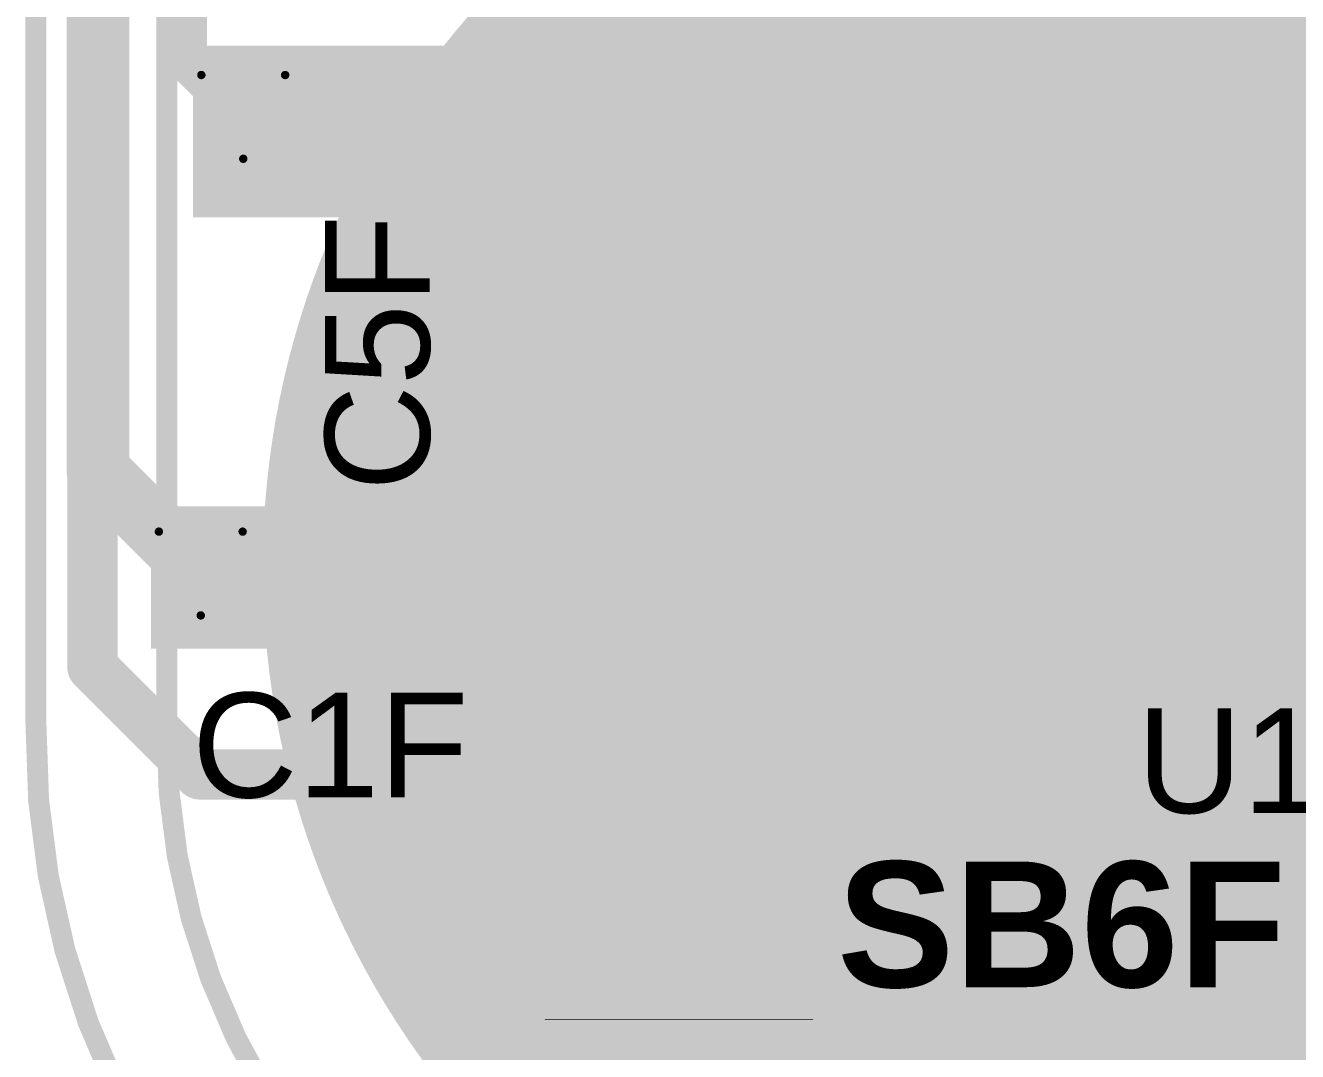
# Model space of a CAD drawing. Header units: inches. Extents: x -4.2 to 12.6, y -6.1 to 3.
# Drawn here: x 2.6662 to 2.9699, y -5.362 to -5.1169 of the extents above; entities that cross this region are included whole.
import ezdxf

# ---------------------------------------------------------------- set-up
doc = ezdxf.new("R2010")
doc.units = ezdxf.units.IN
doc.header["$MEASUREMENT"] = 0
for name, color, linetype in [('Board Outline', 216, 'Continuous'), ('Bottom Layer', 5, 'Continuous'), ('Bottom Overlay', 54, 'Continuous'), ('Bottom Paste', 16, 'Continuous'), ('Drill Drawing', 1, 'Continuous'), ('Flex_Ribbon Bottom Coverlay', 6, 'Continuous'), ('Flex_Ribbon Top Overlay', 2, 'Continuous'), ('Top Layer', 1, 'Continuous'), ('Top Paste', 8, 'Continuous'), ('Top Solder', 216, 'Continuous'), ('Via Holes', 16, 'Continuous')]:
    doc.layers.add(name, color=color, linetype=linetype)
doc.styles.add('Arial', font='', dxfattribs={"height": 0.2})
doc.styles.add('Arial_Bold', font='', dxfattribs={"height": 0.2})
doc.styles.get('Arial').set_extended_font_data('Arial')
doc.styles.get('Arial_Bold').set_extended_font_data('Arial', bold=True)

# ---------------------------------------------------------------- blocks, each defined once
blk = doc.blocks.new('SOIC_8_44')
at = {"layer": 'Flex_Ribbon Top Overlay'}
blk.add_hatch(color=2, dxfattribs=at).paths.add_polyline_path([(-0.072, 0.062), (-0.059, 0.062), (-0.059, 0.088), (-0.072, 0.088)])
at = {"layer": 'Top Layer'}
for points in [[(-0.07579, 0.08681), (-0.07579, 0.06319), (-0.13681, 0.06319), (-0.13681, 0.08681)], [(0.13681, 0.08681), (0.13681, 0.06319), (0.07579, 0.06319), (0.07579, 0.08681)], [(-0.07579, 0.03681), (-0.07579, 0.01319), (-0.13681, 0.01319), (-0.13681, 0.03681)], [(0.13681, 0.03681), (0.13681, 0.01319), (0.07579, 0.01319), (0.07579, 0.03681)], [(-0.07579, -0.01319), (-0.07579, -0.03681), (-0.13681, -0.03681), (-0.13681, -0.01319)], [(0.13681, -0.01319), (0.13681, -0.03681), (0.07579, -0.03681), (0.07579, -0.01319)], [(-0.07579, -0.06319), (-0.07579, -0.08681), (-0.13681, -0.08681), (-0.13681, -0.06319)], [(0.13681, -0.06319), (0.13681, -0.08681), (0.07579, -0.08681), (0.07579, -0.06319)]]:
    blk.add_hatch(color=1, dxfattribs=at).paths.add_polyline_path(points)
at = {"layer": 'Top Paste'}
for points in [[(-0.07579, 0.08681), (-0.07579, 0.06319), (-0.13681, 0.06319), (-0.13681, 0.08681)], [(0.13681, 0.08681), (0.13681, 0.06319), (0.07579, 0.06319), (0.07579, 0.08681)], [(-0.07579, 0.03681), (-0.07579, 0.01319), (-0.13681, 0.01319), (-0.13681, 0.03681)], [(0.13681, 0.03681), (0.13681, 0.01319), (0.07579, 0.01319), (0.07579, 0.03681)], [(-0.07579, -0.01319), (-0.07579, -0.03681), (-0.13681, -0.03681), (-0.13681, -0.01319)], [(0.13681, -0.01319), (0.13681, -0.03681), (0.07579, -0.03681), (0.07579, -0.01319)], [(-0.07579, -0.06319), (-0.07579, -0.08681), (-0.13681, -0.08681), (-0.13681, -0.06319)], [(0.13681, -0.06319), (0.13681, -0.08681), (0.07579, -0.08681), (0.07579, -0.06319)]]:
    blk.add_hatch(color=8, dxfattribs=at).paths.add_polyline_path(points)
at = {"layer": 'Top Solder'}
for points in [[(-0.07179, 0.09081), (-0.07179, 0.05919), (-0.14081, 0.05919), (-0.14081, 0.09081)], [(-0.07179, 0.09081), (-0.07179, 0.05919), (-0.14081, 0.05919), (-0.14081, 0.09081)], [(0.14081, 0.09081), (0.14081, 0.05919), (0.07179, 0.05919), (0.07179, 0.09081)], [(0.14081, 0.09081), (0.14081, 0.05919), (0.07179, 0.05919), (0.07179, 0.09081)], [(-0.07179, 0.04081), (-0.07179, 0.00919), (-0.14081, 0.00919), (-0.14081, 0.04081)], [(-0.07179, 0.04081), (-0.07179, 0.00919), (-0.14081, 0.00919), (-0.14081, 0.04081)], [(0.14081, 0.04081), (0.14081, 0.00919), (0.07179, 0.00919), (0.07179, 0.04081)], [(0.14081, 0.04081), (0.14081, 0.00919), (0.07179, 0.00919), (0.07179, 0.04081)], [(-0.07179, -0.00919), (-0.07179, -0.04081), (-0.14081, -0.04081), (-0.14081, -0.00919)], [(-0.07179, -0.00919), (-0.07179, -0.04081), (-0.14081, -0.04081), (-0.14081, -0.00919)], [(0.14081, -0.00919), (0.14081, -0.04081), (0.07179, -0.04081), (0.07179, -0.00919)], [(0.14081, -0.00919), (0.14081, -0.04081), (0.07179, -0.04081), (0.07179, -0.00919)], [(-0.07179, -0.05919), (-0.07179, -0.09081), (-0.14081, -0.09081), (-0.14081, -0.05919)], [(-0.07179, -0.05919), (-0.07179, -0.09081), (-0.14081, -0.09081), (-0.14081, -0.05919)], [(0.14081, -0.05919), (0.14081, -0.09081), (0.07179, -0.09081), (0.07179, -0.05919)], [(0.14081, -0.05919), (0.14081, -0.09081), (0.07179, -0.09081), (0.07179, -0.05919)]]:
    blk.add_hatch(color=216, dxfattribs=at).paths.add_polyline_path(points)
at = {"layer": 'Flex_Ribbon Top Overlay'}
for points in [[(-0.07837, 0.098, 0.005, 0.005, 0), (-0.07837, 0.091, 0.005, 0.005, 0)], [(0.07837, 0.098, 0.005, 0.005, 0), (-0.07837, 0.098, 0.005, 0.005, 0)], [(0.07837, 0.098, 0.005, 0.005, 0), (0.07837, 0.091, 0.005, 0.005, 0)], [(-0.143, 0.075, 0.005, 0.005, 0), (-0.148, 0.08, 0.005, 0.005, 0)], [(-0.148, 0.08, 0.005, 0.005, 0), (-0.148, 0.07, 0.005, 0.005, 0)], [(-0.143, 0.075, 0.005, 0.005, 0), (-0.148, 0.07, 0.005, 0.005, 0)], [(-0.07837, -0.091, 0.005, 0.005, 0), (-0.07837, -0.098, 0.005, 0.005, 0)], [(0.07837, -0.091, 0.005, 0.005, 0), (0.07837, -0.098, 0.005, 0.005, 0)], [(0.07837, -0.098, 0.005, 0.005, 0), (-0.07837, -0.098, 0.005, 0.005, 0)]]:
    blk.add_lwpolyline(points, format="xyseb", dxfattribs=at)
for points in [[(-0.07962, 0.098, 0.0025, 0.0025, 1), (-0.07712, 0.098, 0.0025, 0.0025, 1)], [(-0.07962, 0.098, 0.0025, 0.0025, 1), (-0.07712, 0.098, 0.0025, 0.0025, 1)], [(0.07712, 0.098, 0.0025, 0.0025, 1), (0.07962, 0.098, 0.0025, 0.0025, 1)], [(0.07712, 0.098, 0.0025, 0.0025, 1), (0.07962, 0.098, 0.0025, 0.0025, 1)], [(-0.07962, 0.091, 0.0025, 0.0025, 1), (-0.07712, 0.091, 0.0025, 0.0025, 1)], [(0.07712, 0.091, 0.0025, 0.0025, 1), (0.07962, 0.091, 0.0025, 0.0025, 1)], [(-0.14925, 0.08, 0.0025, 0.0025, 1), (-0.14675, 0.08, 0.0025, 0.0025, 1)], [(-0.14925, 0.08, 0.0025, 0.0025, 1), (-0.14675, 0.08, 0.0025, 0.0025, 1)], [(-0.14425, 0.075, 0.0025, 0.0025, 1), (-0.14175, 0.075, 0.0025, 0.0025, 1)], [(-0.14425, 0.075, 0.0025, 0.0025, 1), (-0.14175, 0.075, 0.0025, 0.0025, 1)], [(-0.14925, 0.07, 0.0025, 0.0025, 1), (-0.14675, 0.07, 0.0025, 0.0025, 1)], [(-0.14925, 0.07, 0.0025, 0.0025, 1), (-0.14675, 0.07, 0.0025, 0.0025, 1)], [(-0.07962, -0.091, 0.0025, 0.0025, 1), (-0.07712, -0.091, 0.0025, 0.0025, 1)], [(0.07712, -0.091, 0.0025, 0.0025, 1), (0.07962, -0.091, 0.0025, 0.0025, 1)], [(-0.07962, -0.098, 0.0025, 0.0025, 1), (-0.07712, -0.098, 0.0025, 0.0025, 1)], [(-0.07962, -0.098, 0.0025, 0.0025, 1), (-0.07712, -0.098, 0.0025, 0.0025, 1)], [(0.07712, -0.098, 0.0025, 0.0025, 1), (0.07962, -0.098, 0.0025, 0.0025, 1)], [(0.07712, -0.098, 0.0025, 0.0025, 1), (0.07962, -0.098, 0.0025, 0.0025, 1)]]:
    blk.add_lwpolyline(points, format="xyseb", close=True, dxfattribs=at)
blk = doc.blocks.new('S______B______0402_65')
at = {"layer": 'Top Layer'}
for points in [[(-0.0275, -0.0125), (-0.0275, 0.0125), (-0.0095, 0.0125), (-0.0095, -0.0125)], [(0.0095, -0.0125), (0.0095, 0.0125), (0.0275, 0.0125), (0.0275, -0.0125)]]:
    blk.add_hatch(color=1, dxfattribs=at).paths.add_polyline_path(points)
at = {"layer": 'Top Paste'}
for points in [[(-0.0275, -0.0125), (-0.0275, 0.0125), (-0.0095, 0.0125), (-0.0095, -0.0125)], [(0.0095, -0.0125), (0.0095, 0.0125), (0.0275, 0.0125), (0.0275, -0.0125)]]:
    blk.add_hatch(color=8, dxfattribs=at).paths.add_polyline_path(points)
at = {"layer": 'Top Solder'}
for points in [[(-0.02967, -0.01467), (-0.02967, 0.01467), (-0.00733, 0.01467), (-0.00733, -0.01467)], [(-0.02967, -0.01467), (-0.02967, 0.01467), (-0.00733, 0.01467), (-0.00733, -0.01467)], [(0.00733, -0.01467), (0.00733, 0.01467), (0.02967, 0.01467), (0.02967, -0.01467)], [(0.00733, -0.01467), (0.00733, 0.01467), (0.02967, 0.01467), (0.02967, -0.01467)]]:
    blk.add_hatch(color=216, dxfattribs=at).paths.add_polyline_path(points)
at = {"layer": 'Flex_Ribbon Top Overlay'}
for points in [[(-0.031, -0.016, 0.005, 0.005, 0), (-0.031, 0.016, 0.005, 0.005, 0)], [(-0.031, 0.016, 0.005, 0.005, 0), (0.031, 0.016, 0.005, 0.005, 0)], [(0.031, -0.016, 0.005, 0.005, 0), (0.031, 0.016, 0.005, 0.005, 0)], [(-0.031, -0.016, 0.005, 0.005, 0), (0.031, -0.016, 0.005, 0.005, 0)], [(-0.032, -0.017, 0.000127, 0.000127, 0), (0.032, -0.017, 0.000127, 0.000127, 0)]]:
    blk.add_lwpolyline(points, format="xyseb", dxfattribs=at)
for points in [[(-0.03225, 0.016, 0.0025, 0.0025, 1), (-0.02975, 0.016, 0.0025, 0.0025, 1)], [(-0.03225, 0.016, 0.0025, 0.0025, 1), (-0.02975, 0.016, 0.0025, 0.0025, 1)], [(0.02975, 0.016, 0.0025, 0.0025, 1), (0.03225, 0.016, 0.0025, 0.0025, 1)], [(0.02975, 0.016, 0.0025, 0.0025, 1), (0.03225, 0.016, 0.0025, 0.0025, 1)], [(-0.03225, -0.016, 0.0025, 0.0025, 1), (-0.02975, -0.016, 0.0025, 0.0025, 1)], [(-0.03225, -0.016, 0.0025, 0.0025, 1), (-0.02975, -0.016, 0.0025, 0.0025, 1)], [(0.02975, -0.016, 0.0025, 0.0025, 1), (0.03225, -0.016, 0.0025, 0.0025, 1)], [(0.02975, -0.016, 0.0025, 0.0025, 1), (0.03225, -0.016, 0.0025, 0.0025, 1)], [(-0.03203, -0.017, 0.0000635, 0.0000635, 1), (-0.03197, -0.017, 0.0000635, 0.0000635, 1)], [(0.03197, -0.017, 0.0000635, 0.0000635, 1), (0.03203, -0.017, 0.0000635, 0.0000635, 1)]]:
    blk.add_lwpolyline(points, format="xyseb", close=True, dxfattribs=at)
blk = doc.blocks.new('_EMG________B_198')
at = {"layer": 'Bottom Layer'}
h = blk.add_hatch(color=5, dxfattribs=at)
edge = h.paths.add_edge_path()
edge.add_arc((0, -0.3932), 0.19685, 0, 360)
at = {"layer": 'Bottom Paste'}
h = blk.add_hatch(color=16, dxfattribs=at)
edge = h.paths.add_edge_path()
edge.add_arc((0, -0.3932), 0.19685, 0, 360)
at = {"layer": 'Flex_Ribbon Bottom Coverlay'}
h = blk.add_hatch(color=6, dxfattribs=at)
edge = h.paths.add_edge_path()
edge.add_arc((0, -0.3932), 0.20085, 0, 360)
h = blk.add_hatch(color=6, dxfattribs=at)
edge = h.paths.add_edge_path()
edge.add_arc((0, -0.3932), 0.20085, 0, 360)
at = {"layer": 'Bottom Overlay'}
for points in [[(-0.22375, -0.43172, 0.005, 0.005, 0), (-0.22375, 0.43172, 0.005, 0.005, 0)], [(-0.06026, -0.59892, 0.005, 0.005, -0.414214), (-0.22375, -0.43172, 0.005, 0.005, 0)]]:
    blk.add_lwpolyline(points, format="xyseb", dxfattribs=at)
blk.add_lwpolyline([(-0.225, -0.43172, 0.0025, 0.0025, 1), (-0.2225, -0.43172, 0.0025, 0.0025, 1)], format="xyseb", close=True, dxfattribs=at)
blk.add_lwpolyline([(-0.225, -0.43172, 0.0025, 0.0025, 1), (-0.2225, -0.43172, 0.0025, 0.0025, 1)], format="xyseb", close=True, dxfattribs=at)
blk = doc.blocks.new('C___0402_233')
at = {"layer": 'Top Layer'}
for points in [[(-0.0275, -0.0125), (-0.0275, 0.0125), (-0.0095, 0.0125), (-0.0095, -0.0125)], [(0.0095, -0.0125), (0.0095, 0.0125), (0.0275, 0.0125), (0.0275, -0.0125)]]:
    blk.add_hatch(color=1, dxfattribs=at).paths.add_polyline_path(points)
at = {"layer": 'Top Paste'}
for points in [[(-0.0275, -0.0125), (-0.0275, 0.0125), (-0.0095, 0.0125), (-0.0095, -0.0125)], [(0.0095, -0.0125), (0.0095, 0.0125), (0.0275, 0.0125), (0.0275, -0.0125)]]:
    blk.add_hatch(color=8, dxfattribs=at).paths.add_polyline_path(points)
at = {"layer": 'Top Solder'}
for points in [[(-0.02986, -0.01486), (-0.02986, 0.01486), (-0.00714, 0.01486), (-0.00714, -0.01486)], [(-0.02986, -0.01486), (-0.02986, 0.01486), (-0.00714, 0.01486), (-0.00714, -0.01486)], [(0.00714, -0.01486), (0.00714, 0.01486), (0.02986, 0.01486), (0.02986, -0.01486)], [(0.00714, -0.01486), (0.00714, 0.01486), (0.02986, 0.01486), (0.02986, -0.01486)]]:
    blk.add_hatch(color=216, dxfattribs=at).paths.add_polyline_path(points)
at = {"layer": 'Flex_Ribbon Top Overlay'}
for points in [[(-0.011, 0.016, 0.005, 0.005, 0), (-0.031, 0.016, 0.005, 0.005, 0)], [(-0.031, -0.016, 0.005, 0.005, 0), (-0.031, 0.016, 0.005, 0.005, 0)], [(0.031, 0.016, 0.005, 0.005, 0), (0.011, 0.016, 0.005, 0.005, 0)], [(0.031, -0.016, 0.005, 0.005, 0), (0.031, 0.016, 0.005, 0.005, 0)], [(-0.011, -0.016, 0.005, 0.005, 0), (-0.031, -0.016, 0.005, 0.005, 0)], [(0.031, -0.016, 0.005, 0.005, 0), (0.011, -0.016, 0.005, 0.005, 0)]]:
    blk.add_lwpolyline(points, format="xyseb", dxfattribs=at)
for points in [[(-0.03225, 0.016, 0.0025, 0.0025, 1), (-0.02975, 0.016, 0.0025, 0.0025, 1)], [(-0.03225, 0.016, 0.0025, 0.0025, 1), (-0.02975, 0.016, 0.0025, 0.0025, 1)], [(-0.01225, 0.016, 0.0025, 0.0025, 1), (-0.00975, 0.016, 0.0025, 0.0025, 1)], [(0.00975, 0.016, 0.0025, 0.0025, 1), (0.01225, 0.016, 0.0025, 0.0025, 1)], [(0.02975, 0.016, 0.0025, 0.0025, 1), (0.03225, 0.016, 0.0025, 0.0025, 1)], [(0.02975, 0.016, 0.0025, 0.0025, 1), (0.03225, 0.016, 0.0025, 0.0025, 1)], [(-0.03225, -0.016, 0.0025, 0.0025, 1), (-0.02975, -0.016, 0.0025, 0.0025, 1)], [(-0.03225, -0.016, 0.0025, 0.0025, 1), (-0.02975, -0.016, 0.0025, 0.0025, 1)], [(-0.01225, -0.016, 0.0025, 0.0025, 1), (-0.00975, -0.016, 0.0025, 0.0025, 1)], [(0.00975, -0.016, 0.0025, 0.0025, 1), (0.01225, -0.016, 0.0025, 0.0025, 1)], [(0.02975, -0.016, 0.0025, 0.0025, 1), (0.03225, -0.016, 0.0025, 0.0025, 1)], [(0.02975, -0.016, 0.0025, 0.0025, 1), (0.03225, -0.016, 0.0025, 0.0025, 1)]]:
    blk.add_lwpolyline(points, format="xyseb", close=True, dxfattribs=at)
blk = doc.blocks.new('C___0402_261')
at = {"layer": 'Top Layer'}
for points in [[(-0.0275, -0.0125), (-0.0275, 0.0125), (-0.0095, 0.0125), (-0.0095, -0.0125)], [(0.0095, -0.0125), (0.0095, 0.0125), (0.0275, 0.0125), (0.0275, -0.0125)]]:
    blk.add_hatch(color=1, dxfattribs=at).paths.add_polyline_path(points)
at = {"layer": 'Top Paste'}
for points in [[(-0.0275, -0.0125), (-0.0275, 0.0125), (-0.0095, 0.0125), (-0.0095, -0.0125)], [(0.0095, -0.0125), (0.0095, 0.0125), (0.0275, 0.0125), (0.0275, -0.0125)]]:
    blk.add_hatch(color=8, dxfattribs=at).paths.add_polyline_path(points)
at = {"layer": 'Top Solder'}
for points in [[(-0.02986, -0.01486), (-0.02986, 0.01486), (-0.00714, 0.01486), (-0.00714, -0.01486)], [(-0.02986, -0.01486), (-0.02986, 0.01486), (-0.00714, 0.01486), (-0.00714, -0.01486)], [(0.00714, -0.01486), (0.00714, 0.01486), (0.02986, 0.01486), (0.02986, -0.01486)], [(0.00714, -0.01486), (0.00714, 0.01486), (0.02986, 0.01486), (0.02986, -0.01486)]]:
    blk.add_hatch(color=216, dxfattribs=at).paths.add_polyline_path(points)
at = {"layer": 'Flex_Ribbon Top Overlay'}
for points in [[(-0.011, 0.016, 0.005, 0.005, 0), (-0.031, 0.016, 0.005, 0.005, 0)], [(-0.031, 0.016, 0.005, 0.005, 0), (-0.031, -0.016, 0.005, 0.005, 0)], [(0.031, 0.016, 0.005, 0.005, 0), (0.011, 0.016, 0.005, 0.005, 0)], [(0.031, 0.016, 0.005, 0.005, 0), (0.031, -0.016, 0.005, 0.005, 0)], [(-0.011, -0.016, 0.005, 0.005, 0), (-0.031, -0.016, 0.005, 0.005, 0)], [(0.031, -0.016, 0.005, 0.005, 0), (0.011, -0.016, 0.005, 0.005, 0)]]:
    blk.add_lwpolyline(points, format="xyseb", dxfattribs=at)
for points in [[(-0.03225, 0.016, 0.0025, 0.0025, 1), (-0.02975, 0.016, 0.0025, 0.0025, 1)], [(-0.03225, 0.016, 0.0025, 0.0025, 1), (-0.02975, 0.016, 0.0025, 0.0025, 1)], [(-0.01225, 0.016, 0.0025, 0.0025, 1), (-0.00975, 0.016, 0.0025, 0.0025, 1)], [(0.00975, 0.016, 0.0025, 0.0025, 1), (0.01225, 0.016, 0.0025, 0.0025, 1)], [(0.02975, 0.016, 0.0025, 0.0025, 1), (0.03225, 0.016, 0.0025, 0.0025, 1)], [(0.02975, 0.016, 0.0025, 0.0025, 1), (0.03225, 0.016, 0.0025, 0.0025, 1)], [(-0.03225, -0.016, 0.0025, 0.0025, 1), (-0.02975, -0.016, 0.0025, 0.0025, 1)], [(-0.03225, -0.016, 0.0025, 0.0025, 1), (-0.02975, -0.016, 0.0025, 0.0025, 1)], [(-0.01225, -0.016, 0.0025, 0.0025, 1), (-0.00975, -0.016, 0.0025, 0.0025, 1)], [(0.00975, -0.016, 0.0025, 0.0025, 1), (0.01225, -0.016, 0.0025, 0.0025, 1)], [(0.02975, -0.016, 0.0025, 0.0025, 1), (0.03225, -0.016, 0.0025, 0.0025, 1)], [(0.02975, -0.016, 0.0025, 0.0025, 1), (0.03225, -0.016, 0.0025, 0.0025, 1)]]:
    blk.add_lwpolyline(points, format="xyseb", close=True, dxfattribs=at)

msp = doc.modelspace()

# ---------------------------------------------------------------- hatches: boundary and pattern name
at = {"layer": 'Bottom Layer'}
h = msp.add_hatch(color=5, dxfattribs=at)
edge = h.paths.add_edge_path()
edge.add_arc((2.71823, -5.13879), 0.01181, 0, 360)
h = msp.add_hatch(color=5, dxfattribs=at)
edge = h.paths.add_edge_path()
edge.add_arc((2.70808, -5.24782), 0.01181, 0, 360)
at = {"layer": 'Top Layer'}
for points in [[(2.70623, -5.16279), (2.84323, -5.16279), (2.84323, -5.12179), (2.70623, -5.12179)], [(2.69623, -5.26579), (2.87223, -5.26579), (2.87223, -5.23179), (2.69623, -5.23179)], [(2.82123, -5.24979), (2.82123, -5.30779), (2.87223, -5.30779), (2.87223, -5.24979)], [(2.77323, -5.40879), (2.81323, -5.40879), (2.81323, -5.27779), (2.77323, -5.27779)], [(2.83123, -5.35679), (2.89223, -5.35679), (2.89223, -5.31829), (2.83123, -5.31829)]]:
    msp.add_hatch(color=1, dxfattribs=at).paths.add_polyline_path(points)
h = msp.add_hatch(color=1, dxfattribs=at)
edge = h.paths.add_edge_path()
edge.add_arc((2.71823, -5.13879), 0.01181, 0, 360)
h = msp.add_hatch(color=1, dxfattribs=at)
edge = h.paths.add_edge_path()
edge.add_arc((2.70808, -5.24782), 0.01181, 0, 360)
at = {"layer": 'Via Holes'}
h = msp.add_hatch(color=7, dxfattribs=at)
edge = h.paths.add_edge_path()
edge.add_arc((2.71823, -5.13879), 0.00591, 0, 360)
h = msp.add_hatch(color=7, dxfattribs=at)
edge = h.paths.add_edge_path()
edge.add_arc((2.70808, -5.24782), 0.00591, 0, 360)

# ---------------------------------------------------------------- linework, layer by layer
at = {"layer": 'Board Outline'}
for points in [[(2.66874, -5.28379, 0.005, 0.005, 0), (2.66875, -4.42333, 0.005, 0.005, 0)], [(2.86337, -5.48284, 0.005, 0.005, -0.414214), (2.66874, -5.28379, 0.005, 0.005, 0)]]:
    msp.add_lwpolyline(points, format="xyseb", dxfattribs=at)
msp.add_lwpolyline([(2.66749, -5.28379, 0.0025, 0.0025, 1), (2.66999, -5.28379, 0.0025, 0.0025, 1)], format="xyseb", close=True, dxfattribs=at)
msp.add_lwpolyline([(2.66749, -5.28379, 0.0025, 0.0025, 1), (2.66999, -5.28379, 0.0025, 0.0025, 1)], format="xyseb", close=True, dxfattribs=at)
at = {"layer": 'Bottom Layer'}
for points in [[(2.68355, -5.22328, 0.015, 0.015, 0), (2.68355, -4.76447, 0.015, 0.015, 0)], [(2.70455, -5.12511, 0.01, 0.01, 0), (2.70455, -4.78438, 0.01, 0.01, 0)], [(2.75223, -5.09929, 0.02, 0.02, -1.34747), (2.98373, -5.46541, 0.02, 0.02, 0)], [(2.70455, -5.12511, 0.01, 0.01, 0), (2.71655, -5.13711, 0.01, 0.01, 0)], [(2.71655, -5.13711, 0.01, 0.01, 0), (2.71655, -5.13711, 0.01, 0.01, 0)], [(2.71655, -5.13711, 0.01, 0.01, 0), (2.71823, -5.13879, 0.01, 0.01, 0)], [(2.92398, -5.15806, 0.022, 0.022, 0), (2.92425, -5.15779, 0.022, 0.022, 0)], [(2.92398, -5.24662, 0.022, 0.022, 0), (2.92398, -5.15806, 0.022, 0.022, 0)], [(2.68355, -5.22328, 0.015, 0.015, 0), (2.70808, -5.24782, 0.015, 0.015, 0)]]:
    msp.add_lwpolyline(points, format="xyseb", dxfattribs=at)
for points in [[(2.70205, -5.12511, 0.005, 0.005, 1), (2.70705, -5.12511, 0.005, 0.005, 1)], [(2.70205, -5.12511, 0.005, 0.005, 1), (2.70705, -5.12511, 0.005, 0.005, 1)], [(2.71405, -5.13711, 0.005, 0.005, 1), (2.71905, -5.13711, 0.005, 0.005, 1)], [(2.71405, -5.13711, 0.005, 0.005, 1), (2.71905, -5.13711, 0.005, 0.005, 1)], [(2.71405, -5.13711, 0.005, 0.005, 1), (2.71905, -5.13711, 0.005, 0.005, 1)], [(2.71405, -5.13711, 0.005, 0.005, 1), (2.71905, -5.13711, 0.005, 0.005, 1)], [(2.71573, -5.13879, 0.005, 0.005, 1), (2.72073, -5.13879, 0.005, 0.005, 1)], [(2.91848, -5.15806, 0.011, 0.011, 1), (2.92948, -5.15806, 0.011, 0.011, 1)], [(2.91848, -5.15806, 0.011, 0.011, 1), (2.92948, -5.15806, 0.011, 0.011, 1)], [(2.91875, -5.15779, 0.011, 0.011, 1), (2.92975, -5.15779, 0.011, 0.011, 1)], [(2.6798, -5.22328, 0.0075, 0.0075, 1), (2.6873, -5.22328, 0.0075, 0.0075, 1)], [(2.6798, -5.22328, 0.0075, 0.0075, 1), (2.6873, -5.22328, 0.0075, 0.0075, 1)], [(2.91848, -5.24662, 0.011, 0.011, 1), (2.92948, -5.24662, 0.011, 0.011, 1)], [(2.70433, -5.24782, 0.0075, 0.0075, 1), (2.71183, -5.24782, 0.0075, 0.0075, 1)]]:
    msp.add_lwpolyline(points, format="xyseb", close=True, dxfattribs=at)
at = {"layer": 'Drill Drawing'}
for points in [[(2.70823, -5.12879, 0.002, 0.002, 0), (2.72823, -5.12879, 0.002, 0.002, 0)], [(2.70823, -5.12879, 0.002, 0.002, 0), (2.71823, -5.14879, 0.002, 0.002, 0)], [(2.71823, -5.14879, 0.002, 0.002, 0), (2.72823, -5.12879, 0.002, 0.002, 0)], [(2.69808, -5.23782, 0.002, 0.002, 0), (2.71808, -5.23782, 0.002, 0.002, 0)], [(2.69808, -5.23782, 0.002, 0.002, 0), (2.70808, -5.25782, 0.002, 0.002, 0)], [(2.70808, -5.25782, 0.002, 0.002, 0), (2.71808, -5.23782, 0.002, 0.002, 0)]]:
    msp.add_lwpolyline(points, format="xyseb", dxfattribs=at)
for points in [[(2.70773, -5.12879, 0.001, 0.001, 1), (2.70873, -5.12879, 0.001, 0.001, 1)], [(2.70773, -5.12879, 0.001, 0.001, 1), (2.70873, -5.12879, 0.001, 0.001, 1)], [(2.72773, -5.12879, 0.001, 0.001, 1), (2.72873, -5.12879, 0.001, 0.001, 1)], [(2.72773, -5.12879, 0.001, 0.001, 1), (2.72873, -5.12879, 0.001, 0.001, 1)], [(2.71773, -5.14879, 0.001, 0.001, 1), (2.71873, -5.14879, 0.001, 0.001, 1)], [(2.71773, -5.14879, 0.001, 0.001, 1), (2.71873, -5.14879, 0.001, 0.001, 1)], [(2.69758, -5.23782, 0.001, 0.001, 1), (2.69858, -5.23782, 0.001, 0.001, 1)], [(2.69758, -5.23782, 0.001, 0.001, 1), (2.69858, -5.23782, 0.001, 0.001, 1)], [(2.71758, -5.23782, 0.001, 0.001, 1), (2.71858, -5.23782, 0.001, 0.001, 1)], [(2.71758, -5.23782, 0.001, 0.001, 1), (2.71858, -5.23782, 0.001, 0.001, 1)], [(2.70758, -5.25782, 0.001, 0.001, 1), (2.70858, -5.25782, 0.001, 0.001, 1)], [(2.70758, -5.25782, 0.001, 0.001, 1), (2.70858, -5.25782, 0.001, 0.001, 1)]]:
    msp.add_lwpolyline(points, format="xyseb", close=True, dxfattribs=at)
at = {"layer": 'Top Layer'}
for points in [[(2.68223, -5.27017, 0.012, 0.012, 0), (2.68223, -5.07579, 0.012, 0.012, 0)], [(2.95323, -5.18179, 0.018, 0.018, 0), (2.95323, -5.09579, 0.018, 0.018, 0)], [(2.75075, -5.12779, 0.01, 0.01, 0), (2.75525, -5.13229, 0.01, 0.01, 0)], [(2.71823, -5.13879, 0.02, 0.02, 0), (2.71879, -5.13935, 0.02, 0.02, 0)], [(2.75525, -5.13629, 0.01, 0.01, 0), (2.75525, -5.13229, 0.01, 0.01, 0)], [(2.71879, -5.13935, 0.02, 0.02, 0), (2.75223, -5.13935, 0.02, 0.02, 0)], [(2.75223, -5.13935, 0.02, 0.02, 0), (2.75231, -5.13935, 0.02, 0.02, 0)], [(2.75231, -5.13935, 0.02, 0.02, 0), (2.75525, -5.14229, 0.02, 0.02, 0)], [(2.75223, -5.13935, 0.01, 0.01, 0), (2.75223, -5.13629, 0.01, 0.01, 0)], [(2.75525, -5.14229, 0.02, 0.02, 0), (2.78423, -5.14229, 0.02, 0.02, 0)], [(2.75223, -5.14058, 0.01, 0.01, 0), (2.75223, -5.13935, 0.01, 0.01, 0)], [(2.75525, -5.14229, 0.01, 0.01, 0), (2.75525, -5.14058, 0.01, 0.01, 0)], [(2.75525, -5.20879, 0.01, 0.01, 0), (2.75525, -5.14229, 0.01, 0.01, 0)], [(2.93623, -5.19479, 0.018, 0.018, 0), (2.94923, -5.18179, 0.018, 0.018, 0)], [(2.95323, -5.40079, 0.018, 0.018, 0), (2.95323, -5.18179, 0.018, 0.018, 0)], [(2.81095, -5.19479, 0.018, 0.018, 0), (2.93623, -5.19479, 0.018, 0.018, 0)], [(2.75525, -5.20879, 0.01, 0.01, 0), (2.76625, -5.21979, 0.01, 0.01, 0)], [(2.76625, -5.21979, 0.01, 0.01, 0), (2.88323, -5.21979, 0.01, 0.01, 0)], [(2.88323, -5.21979, 0.01, 0.01, 0), (2.89523, -5.23179, 0.01, 0.01, 0)], [(2.89523, -5.31529, 0.01, 0.01, 0), (2.89523, -5.23179, 0.01, 0.01, 0)], [(2.70808, -5.24782, 0.01, 0.01, 0), (2.70811, -5.24779, 0.01, 0.01, 0)], [(2.70811, -5.24779, 0.01, 0.01, 0), (2.71023, -5.24779, 0.01, 0.01, 0)], [(2.68223, -5.27017, 0.012, 0.012, 0), (2.70784, -5.29579, 0.012, 0.012, 0)], [(2.79223, -5.33729, 0.025, 0.025, 0), (2.79223, -5.29579, 0.025, 0.025, 0)], [(2.70784, -5.29579, 0.012, 0.012, 0), (2.79223, -5.29579, 0.012, 0.012, 0)], [(2.87298, -5.33754, 0.01, 0.01, 0), (2.89523, -5.31529, 0.01, 0.01, 0)], [(2.86173, -5.33754, 0.01, 0.01, 0), (2.87298, -5.33754, 0.01, 0.01, 0)]]:
    msp.add_lwpolyline(points, format="xyseb", dxfattribs=at)
for points in [[(2.74825, -5.12779, 0.005, 0.005, 1), (2.75325, -5.12779, 0.005, 0.005, 1)], [(2.71323, -5.13879, 0.01, 0.01, 1), (2.72323, -5.13879, 0.01, 0.01, 1)], [(2.75275, -5.13229, 0.005, 0.005, 1), (2.75775, -5.13229, 0.005, 0.005, 1)], [(2.75275, -5.13229, 0.005, 0.005, 1), (2.75775, -5.13229, 0.005, 0.005, 1)], [(2.71379, -5.13935, 0.01, 0.01, 1), (2.72379, -5.13935, 0.01, 0.01, 1)], [(2.71379, -5.13935, 0.01, 0.01, 1), (2.72379, -5.13935, 0.01, 0.01, 1)], [(2.74723, -5.13935, 0.01, 0.01, 1), (2.75723, -5.13935, 0.01, 0.01, 1)], [(2.74723, -5.13935, 0.01, 0.01, 1), (2.75723, -5.13935, 0.01, 0.01, 1)], [(2.74731, -5.13935, 0.01, 0.01, 1), (2.75731, -5.13935, 0.01, 0.01, 1)], [(2.74731, -5.13935, 0.01, 0.01, 1), (2.75731, -5.13935, 0.01, 0.01, 1)], [(2.74973, -5.13629, 0.005, 0.005, 1), (2.75473, -5.13629, 0.005, 0.005, 1)], [(2.75275, -5.13629, 0.005, 0.005, 1), (2.75775, -5.13629, 0.005, 0.005, 1)], [(2.75025, -5.14229, 0.01, 0.01, 1), (2.76025, -5.14229, 0.01, 0.01, 1)], [(2.75025, -5.14229, 0.01, 0.01, 1), (2.76025, -5.14229, 0.01, 0.01, 1)], [(2.74973, -5.13935, 0.005, 0.005, 1), (2.75473, -5.13935, 0.005, 0.005, 1)], [(2.74973, -5.13935, 0.005, 0.005, 1), (2.75473, -5.13935, 0.005, 0.005, 1)], [(2.77923, -5.14229, 0.01, 0.01, 1), (2.78923, -5.14229, 0.01, 0.01, 1)], [(2.74973, -5.14058, 0.005, 0.005, 1), (2.75473, -5.14058, 0.005, 0.005, 1)], [(2.75275, -5.14058, 0.005, 0.005, 1), (2.75775, -5.14058, 0.005, 0.005, 1)], [(2.75275, -5.14229, 0.005, 0.005, 1), (2.75775, -5.14229, 0.005, 0.005, 1)], [(2.75275, -5.14229, 0.005, 0.005, 1), (2.75775, -5.14229, 0.005, 0.005, 1)], [(2.94473, -5.18179, 0.009, 0.009, 1), (2.95373, -5.18179, 0.009, 0.009, 1)], [(2.94873, -5.18179, 0.009, 0.009, 1), (2.95773, -5.18179, 0.009, 0.009, 1)], [(2.94873, -5.18179, 0.009, 0.009, 1), (2.95773, -5.18179, 0.009, 0.009, 1)], [(2.80645, -5.19479, 0.009, 0.009, 1), (2.81545, -5.19479, 0.009, 0.009, 1)], [(2.93173, -5.19479, 0.009, 0.009, 1), (2.94073, -5.19479, 0.009, 0.009, 1)], [(2.93173, -5.19479, 0.009, 0.009, 1), (2.94073, -5.19479, 0.009, 0.009, 1)], [(2.75275, -5.20879, 0.005, 0.005, 1), (2.75775, -5.20879, 0.005, 0.005, 1)], [(2.75275, -5.20879, 0.005, 0.005, 1), (2.75775, -5.20879, 0.005, 0.005, 1)], [(2.76375, -5.21979, 0.005, 0.005, 1), (2.76875, -5.21979, 0.005, 0.005, 1)], [(2.76375, -5.21979, 0.005, 0.005, 1), (2.76875, -5.21979, 0.005, 0.005, 1)], [(2.88073, -5.21979, 0.005, 0.005, 1), (2.88573, -5.21979, 0.005, 0.005, 1)], [(2.88073, -5.21979, 0.005, 0.005, 1), (2.88573, -5.21979, 0.005, 0.005, 1)], [(2.89273, -5.23179, 0.005, 0.005, 1), (2.89773, -5.23179, 0.005, 0.005, 1)], [(2.89273, -5.23179, 0.005, 0.005, 1), (2.89773, -5.23179, 0.005, 0.005, 1)], [(2.70558, -5.24782, 0.005, 0.005, 1), (2.71058, -5.24782, 0.005, 0.005, 1)], [(2.70561, -5.24779, 0.005, 0.005, 1), (2.71061, -5.24779, 0.005, 0.005, 1)], [(2.70561, -5.24779, 0.005, 0.005, 1), (2.71061, -5.24779, 0.005, 0.005, 1)], [(2.70773, -5.24779, 0.005, 0.005, 1), (2.71273, -5.24779, 0.005, 0.005, 1)], [(2.67923, -5.27017, 0.006, 0.006, 1), (2.68523, -5.27017, 0.006, 0.006, 1)], [(2.67923, -5.27017, 0.006, 0.006, 1), (2.68523, -5.27017, 0.006, 0.006, 1)], [(2.78598, -5.29579, 0.0125, 0.0125, 1), (2.79848, -5.29579, 0.0125, 0.0125, 1)], [(2.70484, -5.29579, 0.006, 0.006, 1), (2.71084, -5.29579, 0.006, 0.006, 1)], [(2.70484, -5.29579, 0.006, 0.006, 1), (2.71084, -5.29579, 0.006, 0.006, 1)], [(2.78923, -5.29579, 0.006, 0.006, 1), (2.79523, -5.29579, 0.006, 0.006, 1)], [(2.89273, -5.31529, 0.005, 0.005, 1), (2.89773, -5.31529, 0.005, 0.005, 1)], [(2.89273, -5.31529, 0.005, 0.005, 1), (2.89773, -5.31529, 0.005, 0.005, 1)], [(2.78598, -5.33729, 0.0125, 0.0125, 1), (2.79848, -5.33729, 0.0125, 0.0125, 1)], [(2.85923, -5.33754, 0.005, 0.005, 1), (2.86423, -5.33754, 0.005, 0.005, 1)], [(2.87048, -5.33754, 0.005, 0.005, 1), (2.87548, -5.33754, 0.005, 0.005, 1)], [(2.87048, -5.33754, 0.005, 0.005, 1), (2.87548, -5.33754, 0.005, 0.005, 1)]]:
    msp.add_lwpolyline(points, format="xyseb", close=True, dxfattribs=at)

# ---------------------------------------------------------------- block references
for name, p in [('_EMG________B_198', (2.92374, -4.85306)), ('S______B______0402_65', (2.82223, -5.33729))]:
    msp.add_blockref(name, p)
for name, p, rotation in [('SOIC_8_44', (2.91725, -5.16979), 180), ('C___0402_233', (2.75223, -5.11779), 270), ('C___0402_261', (2.81123, -5.29179), 180)]:
    msp.add_blockref(name, p, dxfattribs=dict(rotation=rotation))

# ---------------------------------------------------------------- texts
at = {"layer": 'Flex_Ribbon Top Overlay', "style": 'Arial'}
msp.add_text('C5F', height=0.025, rotation=90, dxfattribs=at).set_placement((2.76272, -5.22811))
at = {"layer": 'Flex_Ribbon Top Overlay'}
for s, height, style, p in [('C1F', 0.025, 'Arial', (2.70599, -5.30129)), ('U1F', 0.025, 'Arial', (2.93152, -5.30501)), ('SB6F', 0.03, 'Arial_Bold', (2.85998, -5.34659))]:
    msp.add_text(s, height=height, dxfattribs=dict(at, style=style)).set_placement(p)

doc.saveas('drawing.dxf')
